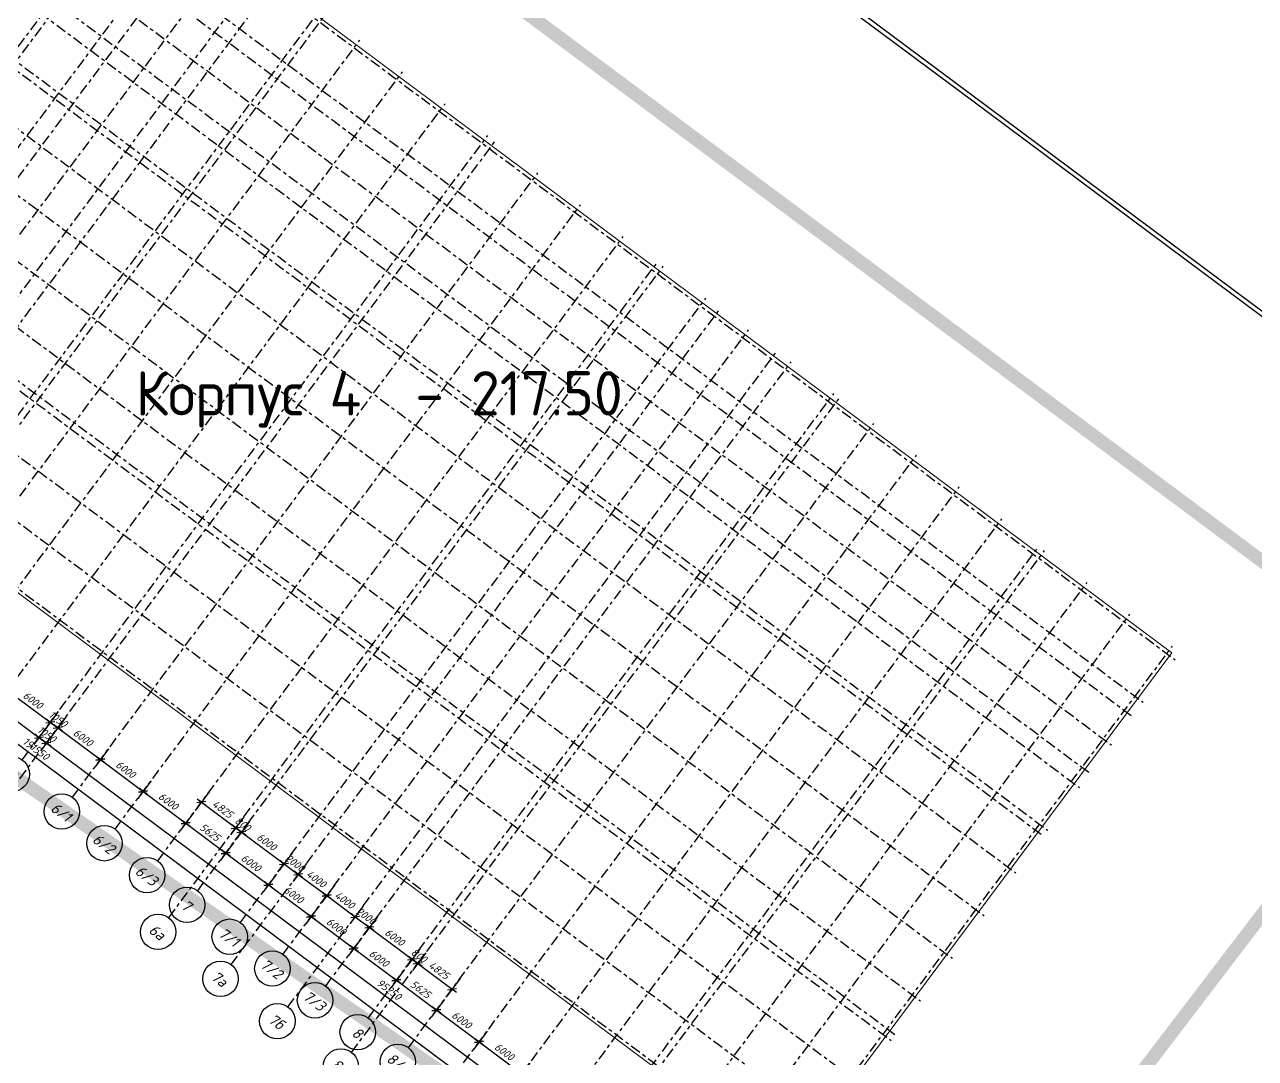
# Model space of a CAD drawing. Header units: metres. Extents: x -21579 to -20728, y 37830 to 38519.
# Drawn here: x -21153.2 to -21014.4, y 37922.3 to 38038.9 of the extents above; entities that cross this region are included whole.
import ezdxf

# ---------------------------------------------------------------- set-up
doc = ezdxf.new("R2010")
doc.units = ezdxf.units.M
doc.linetypes.add('DXK_LINE_DOT3', pattern=[5.9187, 2.979, -0.9799, 0.9799, -0.9799])
doc.linetypes.add('HIDDEN', pattern=[0.375, 0.25, -0.125])
for name, color, linetype in [('19', 7, 'Continuous'), ('2', 7, 'Continuous'), ('_ГП_граница Эт.1', 212, 'Continuous'), ('C-ANNO', 7, 'Continuous'), ('GL_PLAN$0$_ГП_Размеры в осях', 182, 'Continuous'), ('цоколь факт', 100, 'Continuous')]:
    doc.layers.add(name, color=color, linetype=linetype)
doc.layers.add('ка', color=7, linetype='Continuous', lineweight=30)
doc.styles.add('ISOCPEUR Italic', font='isocpeui.ttf', dxfattribs={"height": 0.2})
doc.styles.add('ГОСТ', font='GOST Common.ttf', dxfattribs={"width": 0.9})

# ---------------------------------------------------------------- blocks, each defined once
blk = doc.blocks.new('GridLine-277607308-22180 - 1519')
at = {"layer": '2', "color": 8, "linetype": 'DXK_LINE_DOT3'}
blk.add_line((1143.21, 45), (1656.73, 45), dxfattribs=at)
blk = doc.blocks.new('GridLine-277607308-22190 - 1519')
at = {"layer": '2', "color": 8, "linetype": 'DXK_LINE_DOT3'}
blk.add_line((1143.21, 148.88), (1656.73, 148.88), dxfattribs=at)
blk = doc.blocks.new('GridLine-277607308-22188 - 1519')
at = {"layer": '2', "color": 8, "linetype": 'DXK_LINE_DOT3'}
blk.add_line((1143.21, 133.88), (1656.73, 133.88), dxfattribs=at)
blk = doc.blocks.new('GridLine-277607308-27335 - 1519')
at = {"layer": '2', "color": 8, "linetype": 'DXK_LINE_DOT3'}
blk.add_line((1653.88, -37.99), (1653.88, 181.56), dxfattribs=at)
at = {"layer": '2', "color": 8, "linetype": 'Continuous'}
blk.add_circle((1653.88, -42.99), 5, dxfattribs=at)
at = {"layer": '2', "color": 8, "linetype": 'Continuous', "style": 'ISOCPEUR Italic'}
blk.add_text('10', height=3.008, dxfattribs=at).set_placement((1652.01, -44.74))
blk = doc.blocks.new('GridLine-277607308-27330 - 1519')
at = {"layer": '2', "color": 8, "linetype": 'DXK_LINE_DOT3'}
blk.add_line((1593.88, -37.99), (1593.88, 181.56), dxfattribs=at)
at = {"layer": '2', "color": 8, "linetype": 'Continuous'}
blk.add_circle((1593.88, -42.99), 5, dxfattribs=at)
at = {"layer": '2', "color": 8, "linetype": 'Continuous', "style": 'ISOCPEUR Italic'}
blk.add_text('9', height=3.01, dxfattribs=at).set_placement((1592.78, -44.74))
blk = doc.blocks.new('GridLine-277607308-22192 - 1519')
at = {"layer": '2', "color": 8, "linetype": 'DXK_LINE_DOT3'}
blk.add_line((1143.21, 163.88), (1656.73, 163.88), dxfattribs=at)
blk = doc.blocks.new('GridLine-277607308-22148 - 1519')
at = {"layer": '2', "color": 8, "linetype": 'DXK_LINE_DOT3'}
blk.add_line((1280, -37.99), (1280, 181.56), dxfattribs=at)
at = {"layer": '2', "color": 8, "linetype": 'Continuous'}
blk.add_circle((1280, -42.99), 5, dxfattribs=at)
at = {"layer": '2', "color": 8, "linetype": 'Continuous', "style": 'ISOCPEUR Italic'}
blk.add_text('2/3', height=3.008, dxfattribs=at).set_placement((1276.73, -44.74))
blk = doc.blocks.new('GridLine-277607308-22152 - 1519')
at = {"layer": '2', "color": 8, "linetype": 'DXK_LINE_DOT3'}
blk.add_line((1314.06, -49.23), (1314.06, 181.56), dxfattribs=at)
at = {"layer": '2', "color": 8, "linetype": 'Continuous'}
blk.add_circle((1314.06, -54.23), 5, dxfattribs=at)
at = {"layer": '2', "color": 8, "linetype": 'Continuous', "style": 'ISOCPEUR Italic'}
blk.add_text('3а', height=3.008, dxfattribs=at).set_placement((1311.73, -55.98))
blk = doc.blocks.new('GridLine-277607308-22156 - 1519')
at = {"layer": '2', "color": 8, "linetype": 'DXK_LINE_DOT3'}
blk.add_line((1354.06, -37.99), (1354.06, 181.56), dxfattribs=at)
at = {"layer": '2', "color": 8, "linetype": 'Continuous'}
blk.add_circle((1354.06, -42.99), 5, dxfattribs=at)
at = {"layer": '2', "color": 8, "linetype": 'Continuous', "style": 'ISOCPEUR Italic'}
blk.add_text('4', height=3.01, dxfattribs=at).set_placement((1352.82, -44.74))
blk = doc.blocks.new('GridLine-277607308-22176 - 1519')
at = {"layer": '2', "color": 8, "linetype": 'DXK_LINE_DOT3'}
blk.add_line((1563.88, -37.99), (1563.88, 181.56), dxfattribs=at)
at = {"layer": '2', "color": 8, "linetype": 'Continuous'}
blk.add_circle((1563.88, -42.99), 5, dxfattribs=at)
at = {"layer": '2', "color": 8, "linetype": 'Continuous', "style": 'ISOCPEUR Italic'}
blk.add_text('8/2', height=3.008, dxfattribs=at).set_placement((1560.6, -44.74))
blk = doc.blocks.new('GridLine-277607308-22184 - 1519')
at = {"layer": '2', "color": 8, "linetype": 'DXK_LINE_DOT3'}
blk.add_line((1143.21, 88.88), (1656.73, 88.88), dxfattribs=at)
blk = doc.blocks.new('GridLine-277607308-22160 - 1519')
at = {"layer": '2', "color": 8, "linetype": 'DXK_LINE_DOT3'}
blk.add_line((1398.13, -37.99), (1398.13, 181.56), dxfattribs=at)
at = {"layer": '2', "color": 8, "linetype": 'Continuous'}
blk.add_circle((1398.13, -42.99), 5, dxfattribs=at)
at = {"layer": '2', "color": 8, "linetype": 'Continuous', "style": 'ISOCPEUR Italic'}
blk.add_text('4/3', height=3.008, dxfattribs=at).set_placement((1394.7, -44.74))
blk = doc.blocks.new('GridLine-277607308-22164 - 1519')
at = {"layer": '2', "color": 8, "linetype": 'DXK_LINE_DOT3'}
blk.add_line((1445.75, -37.99), (1445.75, 181.56), dxfattribs=at)
at = {"layer": '2', "color": 8, "linetype": 'Continuous'}
blk.add_circle((1445.75, -42.99), 5, dxfattribs=at)
at = {"layer": '2', "color": 8, "linetype": 'Continuous', "style": 'ISOCPEUR Italic'}
blk.add_text('6/2', height=3.008, dxfattribs=at).set_placement((1442.48, -44.74))
blk = doc.blocks.new('GridLine-277607308-22168 - 1519')
at = {"layer": '2', "color": 8, "linetype": 'DXK_LINE_DOT3'}
blk.add_line((1489.81, -37.99), (1489.81, 181.56), dxfattribs=at)
at = {"layer": '2', "color": 8, "linetype": 'Continuous'}
blk.add_circle((1489.81, -42.99), 5, dxfattribs=at)
at = {"layer": '2', "color": 8, "linetype": 'Continuous', "style": 'ISOCPEUR Italic'}
blk.add_text('7/1', height=3.008, dxfattribs=at).set_placement((1486.85, -44.74))
blk = doc.blocks.new('GridLine-277607308-22172 - 1519')
at = {"layer": '2', "color": 8, "linetype": 'DXK_LINE_DOT3'}
blk.add_line((1519.81, -37.99), (1519.81, 181.56), dxfattribs=at)
at = {"layer": '2', "color": 8, "linetype": 'Continuous'}
blk.add_circle((1519.81, -42.99), 5, dxfattribs=at)
at = {"layer": '2', "color": 8, "linetype": 'Continuous', "style": 'ISOCPEUR Italic'}
blk.add_text('7/3', height=3.008, dxfattribs=at).set_placement((1516.54, -44.74))
blk = doc.blocks.new('GridLine-277607308-22177 - 1519')
at = {"layer": '2', "color": 8, "linetype": 'DXK_LINE_DOT3'}
blk.add_line((1143.21, 0), (1656.73, 0), dxfattribs=at)
blk = doc.blocks.new('GridLine-277607308-22181 - 1519')
at = {"layer": '2', "color": 8, "linetype": 'DXK_LINE_DOT3'}
blk.add_line((1132.78, 47), (1656.73, 47), dxfattribs=at)
blk = doc.blocks.new('GridLine-277607308-22185 - 1519')
at = {"layer": '2', "color": 8, "linetype": 'DXK_LINE_DOT3'}
blk.add_line((1143.21, 103.88), (1656.73, 103.88), dxfattribs=at)
blk = doc.blocks.new('GridLine-277607308-22189 - 1519')
at = {"layer": '2', "color": 8, "linetype": 'DXK_LINE_DOT3'}
blk.add_line((1132.37, 138.88), (1656.73, 138.88), dxfattribs=at)
blk = doc.blocks.new('GridLine-277607308-27331 - 1519')
at = {"layer": '2', "color": 8, "linetype": 'DXK_LINE_DOT3'}
blk.add_line((1606.88, -49.28), (1606.88, 181.56), dxfattribs=at)
at = {"layer": '2', "color": 8, "linetype": 'Continuous'}
blk.add_circle((1606.88, -54.28), 5, dxfattribs=at)
at = {"layer": '2', "color": 8, "linetype": 'Continuous', "style": 'ISOCPEUR Italic'}
blk.add_text('9/а', height=3.008, dxfattribs=at).set_placement((1603.45, -56.03))
blk = doc.blocks.new('GridLine-277607308-22146 - 1519')
at = {"layer": '2', "color": 8, "linetype": 'DXK_LINE_DOT3'}
blk.add_line((1250, -37.99), (1250, 181.56), dxfattribs=at)
at = {"layer": '2', "color": 8, "linetype": 'Continuous'}
blk.add_circle((1250, -42.99), 5, dxfattribs=at)
at = {"layer": '2', "color": 8, "linetype": 'Continuous', "style": 'ISOCPEUR Italic'}
blk.add_text('2/1', height=3.008, dxfattribs=at).set_placement((1247.04, -44.74))
blk = doc.blocks.new('GridLine-277607308-22147 - 1519')
at = {"layer": '2', "color": 8, "linetype": 'DXK_LINE_DOT3'}
blk.add_line((1265, -37.99), (1265, 181.56), dxfattribs=at)
at = {"layer": '2', "color": 8, "linetype": 'Continuous'}
blk.add_circle((1265, -42.99), 5, dxfattribs=at)
at = {"layer": '2', "color": 8, "linetype": 'Continuous', "style": 'ISOCPEUR Italic'}
blk.add_text('2/2', height=3.008, dxfattribs=at).set_placement((1261.73, -44.74))
blk = doc.blocks.new('GridLine-277607308-22149 - 1519')
at = {"layer": '2', "color": 8, "linetype": 'DXK_LINE_DOT3'}
blk.add_line((1292.06, -49.15), (1292.06, 181.56), dxfattribs=at)
at = {"layer": '2', "color": 8, "linetype": 'Continuous'}
blk.add_circle((1292.06, -54.15), 5, dxfattribs=at)
at = {"layer": '2', "color": 8, "linetype": 'Continuous', "style": 'ISOCPEUR Italic'}
blk.add_text('2а', height=3.008, dxfattribs=at).set_placement((1289.73, -55.9))
blk = doc.blocks.new('GridLine-277607308-22150 - 1519')
at = {"layer": '2', "color": 8, "linetype": 'DXK_LINE_DOT3'}
blk.add_line((1294.06, -37.99), (1294.06, 181.56), dxfattribs=at)
at = {"layer": '2', "color": 8, "linetype": 'Continuous'}
blk.add_circle((1294.06, -42.99), 5, dxfattribs=at)
at = {"layer": '2', "color": 8, "linetype": 'Continuous', "style": 'ISOCPEUR Italic'}
blk.add_text('3', height=3.01, dxfattribs=at).set_placement((1292.97, -44.74))
blk = doc.blocks.new('GridLine-277607308-22151 - 1519')
at = {"layer": '2', "color": 8, "linetype": 'DXK_LINE_DOT3'}
blk.add_line((1309.06, -37.99), (1309.06, 181.56), dxfattribs=at)
at = {"layer": '2', "color": 8, "linetype": 'Continuous'}
blk.add_circle((1309.06, -42.99), 5, dxfattribs=at)
at = {"layer": '2', "color": 8, "linetype": 'Continuous', "style": 'ISOCPEUR Italic'}
blk.add_text('3/1', height=3.008, dxfattribs=at).set_placement((1306.1, -44.74))
blk = doc.blocks.new('GridLine-277607308-22153 - 1519')
at = {"layer": '2', "color": 8, "linetype": 'DXK_LINE_DOT3'}
blk.add_line((1324.06, -37.99), (1324.06, 181.56), dxfattribs=at)
at = {"layer": '2', "color": 8, "linetype": 'Continuous'}
blk.add_circle((1324.06, -42.99), 5, dxfattribs=at)
at = {"layer": '2', "color": 8, "linetype": 'Continuous', "style": 'ISOCPEUR Italic'}
blk.add_text('3/2', height=3.008, dxfattribs=at).set_placement((1320.79, -44.74))
blk = doc.blocks.new('GridLine-277607308-22154 - 1519')
at = {"layer": '2', "color": 8, "linetype": 'DXK_LINE_DOT3'}
blk.add_line((1334.06, -49.32), (1334.06, 181.56), dxfattribs=at)
at = {"layer": '2', "color": 8, "linetype": 'Continuous'}
blk.add_circle((1334.06, -54.32), 5, dxfattribs=at)
at = {"layer": '2', "color": 8, "linetype": 'Continuous', "style": 'ISOCPEUR Italic'}
blk.add_text('3б', height=3.008, dxfattribs=at).set_placement((1331.88, -56.07))
blk = doc.blocks.new('GridLine-277607308-22155 - 1519')
at = {"layer": '2', "color": 8, "linetype": 'DXK_LINE_DOT3'}
blk.add_line((1339.06, -37.99), (1339.06, 181.56), dxfattribs=at)
at = {"layer": '2', "color": 8, "linetype": 'Continuous'}
blk.add_circle((1339.06, -42.99), 5, dxfattribs=at)
at = {"layer": '2', "color": 8, "linetype": 'Continuous', "style": 'ISOCPEUR Italic'}
blk.add_text('3/3', height=3.008, dxfattribs=at).set_placement((1335.79, -44.74))
blk = doc.blocks.new('GridLine-277607308-22157 - 1519')
at = {"layer": '2', "color": 8, "linetype": 'DXK_LINE_DOT3'}
blk.add_line((1356.06, -49.45), (1356.06, 181.56), dxfattribs=at)
at = {"layer": '2', "color": 8, "linetype": 'Continuous'}
blk.add_circle((1356.06, -54.45), 5, dxfattribs=at)
at = {"layer": '2', "color": 8, "linetype": 'Continuous', "style": 'ISOCPEUR Italic'}
blk.add_text('4а', height=3.008, dxfattribs=at).set_placement((1353.57, -56.2))
blk = doc.blocks.new('GridLine-277607308-22158 - 1519')
at = {"layer": '2', "color": 8, "linetype": 'DXK_LINE_DOT3'}
blk.add_line((1368.13, -37.99), (1368.13, 181.56), dxfattribs=at)
at = {"layer": '2', "color": 8, "linetype": 'Continuous'}
blk.add_circle((1368.13, -42.99), 5, dxfattribs=at)
at = {"layer": '2', "color": 8, "linetype": 'Continuous', "style": 'ISOCPEUR Italic'}
blk.add_text('4/1', height=3.008, dxfattribs=at).set_placement((1365.01, -44.74))
blk = doc.blocks.new('GridLine-277607308-22159 - 1519')
at = {"layer": '2', "color": 8, "linetype": 'DXK_LINE_DOT3'}
blk.add_line((1383.13, -37.99), (1383.13, 181.56), dxfattribs=at)
at = {"layer": '2', "color": 8, "linetype": 'Continuous'}
blk.add_circle((1383.13, -42.99), 5, dxfattribs=at)
at = {"layer": '2', "color": 8, "linetype": 'Continuous', "style": 'ISOCPEUR Italic'}
blk.add_text('4/2', height=3.008, dxfattribs=at).set_placement((1379.7, -44.74))
blk = doc.blocks.new('GridLine-277607308-22161 - 1519')
at = {"layer": '2', "color": 8, "linetype": 'DXK_LINE_DOT3'}
blk.add_line((1413.13, -37.99), (1413.13, 181.56), dxfattribs=at)
at = {"layer": '2', "color": 8, "linetype": 'Continuous'}
blk.add_circle((1413.13, -42.99), 5, dxfattribs=at)
at = {"layer": '2', "color": 8, "linetype": 'Continuous', "style": 'ISOCPEUR Italic'}
blk.add_text('5', height=3.01, dxfattribs=at).set_placement((1412.03, -44.74))
blk = doc.blocks.new('GridLine-277607308-22162 - 1519')
at = {"layer": '2', "color": 8, "linetype": 'DXK_LINE_DOT3'}
blk.add_line((1415.75, -48.6), (1415.75, 181.56), dxfattribs=at)
at = {"layer": '2', "color": 8, "linetype": 'Continuous'}
blk.add_circle((1415.75, -53.6), 5, dxfattribs=at)
at = {"layer": '2', "color": 8, "linetype": 'Continuous', "style": 'ISOCPEUR Italic'}
blk.add_text('6', height=3.01, dxfattribs=at).set_placement((1414.66, -55.35))
blk = doc.blocks.new('GridLine-277607308-22163 - 1519')
at = {"layer": '2', "color": 8, "linetype": 'DXK_LINE_DOT3'}
blk.add_line((1430.75, -37.99), (1430.75, 181.56), dxfattribs=at)
at = {"layer": '2', "color": 8, "linetype": 'Continuous'}
blk.add_circle((1430.75, -42.99), 5, dxfattribs=at)
at = {"layer": '2', "color": 8, "linetype": 'Continuous', "style": 'ISOCPEUR Italic'}
blk.add_text('6/1', height=3.008, dxfattribs=at).set_placement((1427.79, -44.74))
blk = doc.blocks.new('GridLine-277607308-22165 - 1519')
at = {"layer": '2', "color": 8, "linetype": 'DXK_LINE_DOT3'}
blk.add_line((1460.75, -37.99), (1460.75, 181.56), dxfattribs=at)
at = {"layer": '2', "color": 8, "linetype": 'Continuous'}
blk.add_circle((1460.75, -42.99), 5, dxfattribs=at)
at = {"layer": '2', "color": 8, "linetype": 'Continuous', "style": 'ISOCPEUR Italic'}
blk.add_text('6/3', height=3.008, dxfattribs=at).set_placement((1457.48, -44.74))
blk = doc.blocks.new('GridLine-277607308-22166 - 1519')
at = {"layer": '2', "color": 8, "linetype": 'DXK_LINE_DOT3'}
blk.add_line((1472.81, -48.98), (1472.81, 181.56), dxfattribs=at)
at = {"layer": '2', "color": 8, "linetype": 'Continuous'}
blk.add_circle((1472.81, -53.98), 5, dxfattribs=at)
at = {"layer": '2', "color": 8, "linetype": 'Continuous', "style": 'ISOCPEUR Italic'}
blk.add_text('6а', height=3.008, dxfattribs=at).set_placement((1470.48, -55.73))
blk = doc.blocks.new('GridLine-277607308-22167 - 1519')
at = {"layer": '2', "color": 8, "linetype": 'DXK_LINE_DOT3'}
blk.add_line((1474.81, -37.99), (1474.81, 181.56), dxfattribs=at)
at = {"layer": '2', "color": 8, "linetype": 'Continuous'}
blk.add_circle((1474.81, -42.99), 5, dxfattribs=at)
at = {"layer": '2', "color": 8, "linetype": 'Continuous', "style": 'ISOCPEUR Italic'}
blk.add_text('7', height=3.01, dxfattribs=at).set_placement((1473.72, -44.74))
blk = doc.blocks.new('GridLine-277607308-22169 - 1519')
at = {"layer": '2', "color": 8, "linetype": 'DXK_LINE_DOT3'}
blk.add_line((1494.81, -49.06), (1494.81, 181.56), dxfattribs=at)
at = {"layer": '2', "color": 8, "linetype": 'Continuous'}
blk.add_circle((1494.81, -54.06), 5, dxfattribs=at)
at = {"layer": '2', "color": 8, "linetype": 'Continuous', "style": 'ISOCPEUR Italic'}
blk.add_text('7а', height=3.008, dxfattribs=at).set_placement((1492.48, -55.81))
blk = doc.blocks.new('GridLine-277607308-22170 - 1519')
at = {"layer": '2', "color": 8, "linetype": 'DXK_LINE_DOT3'}
blk.add_line((1504.81, -37.99), (1504.81, 181.56), dxfattribs=at)
at = {"layer": '2', "color": 8, "linetype": 'Continuous'}
blk.add_circle((1504.81, -42.99), 5, dxfattribs=at)
at = {"layer": '2', "color": 8, "linetype": 'Continuous', "style": 'ISOCPEUR Italic'}
blk.add_text('7/2', height=3.008, dxfattribs=at).set_placement((1501.54, -44.74))
blk = doc.blocks.new('GridLine-277607308-22171 - 1519')
at = {"layer": '2', "color": 8, "linetype": 'DXK_LINE_DOT3'}
blk.add_line((1514.81, -49.06), (1514.81, 181.56), dxfattribs=at)
at = {"layer": '2', "color": 8, "linetype": 'Continuous'}
blk.add_circle((1514.81, -54.06), 5, dxfattribs=at)
at = {"layer": '2', "color": 8, "linetype": 'Continuous', "style": 'ISOCPEUR Italic'}
blk.add_text('7б', height=3.008, dxfattribs=at).set_placement((1512.63, -55.81))
blk = doc.blocks.new('GridLine-277607308-22173 - 1519')
at = {"layer": '2', "color": 8, "linetype": 'DXK_LINE_DOT3'}
blk.add_line((1534.81, -37.99), (1534.81, 181.56), dxfattribs=at)
at = {"layer": '2', "color": 8, "linetype": 'Continuous'}
blk.add_circle((1534.81, -42.99), 5, dxfattribs=at)
at = {"layer": '2', "color": 8, "linetype": 'Continuous', "style": 'ISOCPEUR Italic'}
blk.add_text('8', height=3.01, dxfattribs=at).set_placement((1533.72, -44.74))
blk = doc.blocks.new('GridLine-277607308-22174 - 1519')
at = {"layer": '2', "color": 8, "linetype": 'DXK_LINE_DOT3'}
blk.add_line((1536.81, -48.61), (1536.81, 181.56), dxfattribs=at)
at = {"layer": '2', "color": 8, "linetype": 'Continuous'}
blk.add_circle((1536.81, -53.61), 5, dxfattribs=at)
at = {"layer": '2', "color": 8, "linetype": 'Continuous', "style": 'ISOCPEUR Italic'}
blk.add_text('8а', height=3.008, dxfattribs=at).set_placement((1534.48, -55.36))
blk = doc.blocks.new('GridLine-277607308-22175 - 1519')
at = {"layer": '2', "color": 8, "linetype": 'DXK_LINE_DOT3'}
blk.add_line((1548.88, -37.99), (1548.88, 181.56), dxfattribs=at)
at = {"layer": '2', "color": 8, "linetype": 'Continuous'}
blk.add_circle((1548.88, -42.99), 5, dxfattribs=at)
at = {"layer": '2', "color": 8, "linetype": 'Continuous', "style": 'ISOCPEUR Italic'}
blk.add_text('8/1', height=3.008, dxfattribs=at).set_placement((1545.92, -44.74))
blk = doc.blocks.new('GridLine-277607308-22178 - 1519')
at = {"layer": '2', "color": 8, "linetype": 'DXK_LINE_DOT3'}
blk.add_line((1143.21, 15), (1656.73, 15), dxfattribs=at)
blk = doc.blocks.new('GridLine-277607308-22179 - 1519')
at = {"layer": '2', "color": 8, "linetype": 'DXK_LINE_DOT3'}
blk.add_line((1143.21, 30), (1656.73, 30), dxfattribs=at)
blk = doc.blocks.new('GridLine-277607308-22182 - 1519')
at = {"layer": '2', "color": 8, "linetype": 'DXK_LINE_DOT3'}
blk.add_line((1143.21, 58.88), (1656.73, 58.88), dxfattribs=at)
blk = doc.blocks.new('GridLine-277607308-22183 - 1519')
at = {"layer": '2', "color": 8, "linetype": 'DXK_LINE_DOT3'}
blk.add_line((1143.21, 73.88), (1656.73, 73.88), dxfattribs=at)
blk = doc.blocks.new('GridLine-277607308-22186 - 1519')
at = {"layer": '2', "color": 8, "linetype": 'DXK_LINE_DOT3'}
blk.add_line((1132.04, 116.88), (1656.73, 116.88), dxfattribs=at)
blk = doc.blocks.new('GridLine-277607308-22187 - 1519')
at = {"layer": '2', "color": 8, "linetype": 'DXK_LINE_DOT3'}
blk.add_line((1143.21, 118.88), (1656.73, 118.88), dxfattribs=at)
blk = doc.blocks.new('GridLine-277607308-22191 - 1519')
at = {"layer": '2', "color": 8, "linetype": 'DXK_LINE_DOT3'}
blk.add_line((1132.37, 158.88), (1656.73, 158.88), dxfattribs=at)
blk = doc.blocks.new('GridLine-277607308-22193 - 1519')
at = {"layer": '2', "color": 8, "linetype": 'DXK_LINE_DOT3'}
blk.add_line((1143.21, 178.88), (1656.73, 178.88), dxfattribs=at)
blk = doc.blocks.new('GridLine-277607308-27329 - 1519')
at = {"layer": '2', "color": 8, "linetype": 'DXK_LINE_DOT3'}
blk.add_line((1578.88, -37.99), (1578.88, 181.56), dxfattribs=at)
at = {"layer": '2', "color": 8, "linetype": 'Continuous'}
blk.add_circle((1578.88, -42.99), 5, dxfattribs=at)
at = {"layer": '2', "color": 8, "linetype": 'Continuous', "style": 'ISOCPEUR Italic'}
blk.add_text('8/3', height=3.008, dxfattribs=at).set_placement((1575.6, -44.74))
blk = doc.blocks.new('GridLine-277607308-27332 - 1519')
at = {"layer": '2', "color": 8, "linetype": 'DXK_LINE_DOT3'}
blk.add_line((1608.88, -37.99), (1608.88, 181.56), dxfattribs=at)
at = {"layer": '2', "color": 8, "linetype": 'Continuous'}
blk.add_circle((1608.88, -42.99), 5, dxfattribs=at)
at = {"layer": '2', "color": 8, "linetype": 'Continuous', "style": 'ISOCPEUR Italic'}
blk.add_text('9/1', height=3.008, dxfattribs=at).set_placement((1605.92, -44.74))
blk = doc.blocks.new('GridLine-277607308-27333 - 1519')
at = {"layer": '2', "color": 8, "linetype": 'DXK_LINE_DOT3'}
blk.add_line((1623.88, -37.99), (1623.88, 181.56), dxfattribs=at)
at = {"layer": '2', "color": 8, "linetype": 'Continuous'}
blk.add_circle((1623.88, -42.99), 5, dxfattribs=at)
at = {"layer": '2', "color": 8, "linetype": 'Continuous', "style": 'ISOCPEUR Italic'}
blk.add_text('9/2', height=3.008, dxfattribs=at).set_placement((1620.6, -44.74))
blk = doc.blocks.new('GridLine-277607308-27334 - 1519')
at = {"layer": '2', "color": 8, "linetype": 'DXK_LINE_DOT3'}
blk.add_line((1638.88, -37.99), (1638.88, 181.56), dxfattribs=at)
at = {"layer": '2', "color": 8, "linetype": 'Continuous'}
blk.add_circle((1638.88, -42.99), 5, dxfattribs=at)
at = {"layer": '2', "color": 8, "linetype": 'Continuous', "style": 'ISOCPEUR Italic'}
blk.add_text('9/3', height=3.008, dxfattribs=at).set_placement((1635.6, -44.74))
blk = doc.blocks.new('StraightDimension-277607308-29441 - 1519')
at = {"layer": '19', "color": 246, "linetype": 'Continuous'}
for p, q in [((1446.65, -23.85), (1444.85, -25.65)), ((1445.75, -21), (1445.75, -27.25)), ((1459.85, -25.65), (1461.65, -23.85)), ((1460.75, -21), (1460.75, -27.25)), ((1447.25, -24.75), (1444.25, -24.75)), ((1445.75, -24.75), (1444.25, -24.75)), ((1445.75, -24.75), (1460.75, -24.75)), ((1459.25, -24.75), (1462.25, -24.75)), ((1460.75, -24.75), (1462.25, -24.75))]:
    blk.add_line(p, q, dxfattribs=at)
at = {"layer": '19', "color": 246, "style": 'ISOCPEUR Italic'}
blk.add_text('6000', height=2.148, dxfattribs=at).set_placement((1450.13, -23.8))
blk = doc.blocks.new('StraightDimension-277607308-31101 - 1519')
at = {"layer": '19', "color": 246, "linetype": 'Continuous'}
for p, q in [((1413.13, -26.35), (1413.13, -32.6)), ((1415.75, -26.35), (1415.75, -32.6)), ((1411.63, -30.1), (1414.63, -30.1)), ((1413.13, -30.1), (1411.63, -30.1)), ((1412.23, -31), (1414.03, -29.2)), ((1413.13, -30.1), (1415.75, -30.1)), ((1417.25, -30.1), (1414.25, -30.1)), ((1416.65, -29.2), (1414.85, -31)), ((1415.75, -30.1), (1417.25, -30.1))]:
    blk.add_line(p, q, dxfattribs=at)
at = {"layer": '19', "color": 246, "style": 'ISOCPEUR Italic'}
blk.add_text('1050', height=2.148, dxfattribs=at).set_placement((1411.55, -29.15))
blk = doc.blocks.new('StraightDimension-277607308-31123 - 1519')
at = {"layer": '19', "color": 246, "linetype": 'Continuous'}
for p, q in [((1504.81, -13.61), (1504.81, -19.86)), ((1514.81, -13.61), (1514.81, -19.86)), ((1505.71, -16.46), (1503.91, -18.26)), ((1513.91, -18.26), (1515.71, -16.46)), ((1506.31, -17.36), (1503.31, -17.36)), ((1504.81, -17.36), (1503.31, -17.36)), ((1504.81, -17.36), (1514.81, -17.36)), ((1513.31, -17.36), (1516.31, -17.36)), ((1514.81, -17.36), (1516.31, -17.36))]:
    blk.add_line(p, q, dxfattribs=at)
at = {"layer": '19', "color": 246, "style": 'ISOCPEUR Italic'}
blk.add_text('4000', height=2.148, dxfattribs=at).set_placement((1506.59, -16.41))
blk = doc.blocks.new('StraightDimension-277607308-29445 - 1519')
at = {"layer": '19', "color": 246, "linetype": 'Continuous'}
for p, q in [((1399.03, -23.85), (1397.23, -25.65)), ((1398.13, -21), (1398.13, -27.25)), ((1412.23, -25.65), (1414.03, -23.85)), ((1413.13, -21), (1413.13, -27.25)), ((1399.63, -24.75), (1396.63, -24.75)), ((1398.13, -24.75), (1396.63, -24.75)), ((1398.13, -24.75), (1413.13, -24.75)), ((1411.63, -24.75), (1414.63, -24.75)), ((1413.13, -24.75), (1414.63, -24.75))]:
    blk.add_line(p, q, dxfattribs=at)
at = {"layer": '19', "color": 246, "style": 'ISOCPEUR Italic'}
blk.add_text('6000', height=2.148, dxfattribs=at).set_placement((1402.51, -23.8))
blk = doc.blocks.new('StraightDimension-277607308-29439 - 1519')
at = {"layer": '19', "color": 246, "linetype": 'Continuous'}
for p, q in [((1475.71, -23.85), (1473.91, -25.65)), ((1474.81, -21), (1474.81, -27.25)), ((1488.91, -25.65), (1490.71, -23.85)), ((1489.81, -21), (1489.81, -27.25)), ((1476.31, -24.75), (1473.31, -24.75)), ((1474.81, -24.75), (1473.31, -24.75)), ((1474.81, -24.75), (1489.81, -24.75)), ((1488.31, -24.75), (1491.31, -24.75)), ((1489.81, -24.75), (1491.31, -24.75))]:
    blk.add_line(p, q, dxfattribs=at)
at = {"layer": '19', "color": 246, "style": 'ISOCPEUR Italic'}
blk.add_text('6000', height=2.148, dxfattribs=at).set_placement((1479.2, -23.8))
blk = doc.blocks.new('StraightDimension-277607308-31117 - 1519')
at = {"layer": '19', "color": 246, "linetype": 'Continuous'}
for p, q in [((1460.75, -13.61), (1460.75, -19.86)), ((1472.81, -13.61), (1472.81, -19.86)), ((1461.65, -16.46), (1459.85, -18.26)), ((1471.91, -18.26), (1473.71, -16.46)), ((1462.25, -17.36), (1459.25, -17.36)), ((1460.75, -17.36), (1459.25, -17.36)), ((1460.75, -17.36), (1472.81, -17.36)), ((1471.31, -17.36), (1474.31, -17.36)), ((1472.81, -17.36), (1474.31, -17.36))]:
    blk.add_line(p, q, dxfattribs=at)
at = {"layer": '19', "color": 246, "style": 'ISOCPEUR Italic'}
blk.add_text('4825', height=2.148, dxfattribs=at).set_placement((1463.56, -16.41))
blk = doc.blocks.new('StraightDimension-277607308-31120 - 1519')
at = {"layer": '19', "color": 246, "linetype": 'Continuous'}
for p, q in [((1474.81, -13.61), (1474.81, -19.86)), ((1489.81, -13.61), (1489.81, -19.86)), ((1475.71, -16.46), (1473.91, -18.26)), ((1488.91, -18.26), (1490.71, -16.46)), ((1476.31, -17.36), (1473.31, -17.36)), ((1474.81, -17.36), (1473.31, -17.36)), ((1474.81, -17.36), (1489.81, -17.36)), ((1488.31, -17.36), (1491.31, -17.36)), ((1489.81, -17.36), (1491.31, -17.36))]:
    blk.add_line(p, q, dxfattribs=at)
at = {"layer": '19', "color": 246, "style": 'ISOCPEUR Italic'}
blk.add_text('6000', height=2.148, dxfattribs=at).set_placement((1479.2, -16.41))
blk = doc.blocks.new('StraightDimension-277607308-31102 - 1519')
at = {"layer": '19', "color": 246, "linetype": 'Continuous'}
for p, q in [((1175, -26.35), (1175, -32.6)), ((1413.13, -26.35), (1413.13, -32.6)), ((1176.5, -30.1), (1173.5, -30.1)), ((1175, -30.1), (1173.5, -30.1)), ((1175.9, -29.2), (1174.1, -31)), ((1175, -30.1), (1413.13, -30.1)), ((1411.63, -30.1), (1414.63, -30.1)), ((1412.23, -31), (1414.03, -29.2)), ((1413.13, -30.1), (1414.63, -30.1))]:
    blk.add_line(p, q, dxfattribs=at)
at = {"layer": '19', "color": 246, "style": 'ISOCPEUR Italic'}
blk.add_text('95250', height=2.148, dxfattribs=at).set_placement((1290.17, -29.15))
blk = doc.blocks.new('StraightDimension-277607308-29443 - 1519')
at = {"layer": '19', "color": 246, "linetype": 'Continuous'}
for p, q in [((1416.65, -23.85), (1414.85, -25.65)), ((1415.75, -21), (1415.75, -27.25)), ((1429.85, -25.65), (1431.65, -23.85)), ((1430.75, -21), (1430.75, -27.25)), ((1417.25, -24.75), (1414.25, -24.75)), ((1415.75, -24.75), (1414.25, -24.75)), ((1415.75, -24.75), (1430.75, -24.75)), ((1429.25, -24.75), (1432.25, -24.75)), ((1430.75, -24.75), (1432.25, -24.75))]:
    blk.add_line(p, q, dxfattribs=at)
at = {"layer": '19', "color": 246, "style": 'ISOCPEUR Italic'}
blk.add_text('6000', height=2.148, dxfattribs=at).set_placement((1420.13, -23.8))
blk = doc.blocks.new('StraightDimension-277607308-29437 - 1519')
at = {"layer": '19', "color": 246, "linetype": 'Continuous'}
for p, q in [((1505.71, -23.85), (1503.91, -25.65)), ((1504.81, -21), (1504.81, -27.25)), ((1518.91, -25.65), (1520.71, -23.85)), ((1519.81, -21), (1519.81, -27.25)), ((1506.31, -24.75), (1503.31, -24.75)), ((1504.81, -24.75), (1503.31, -24.75)), ((1504.81, -24.75), (1519.81, -24.75)), ((1518.31, -24.75), (1521.31, -24.75)), ((1519.81, -24.75), (1521.31, -24.75))]:
    blk.add_line(p, q, dxfattribs=at)
at = {"layer": '19', "color": 246, "style": 'ISOCPEUR Italic'}
blk.add_text('6000', height=2.148, dxfattribs=at).set_placement((1509.2, -23.8))
blk = doc.blocks.new('StraightDimension-277607308-29444 - 1519')
at = {"layer": '19', "color": 246, "linetype": 'Continuous'}
for p, q in [((1412.23, -25.65), (1414.03, -23.85)), ((1413.13, -21), (1413.13, -27.25)), ((1416.65, -23.85), (1414.85, -25.65)), ((1415.75, -21), (1415.75, -27.25)), ((1411.63, -24.75), (1414.63, -24.75)), ((1413.13, -24.75), (1411.63, -24.75)), ((1413.13, -24.75), (1415.75, -24.75)), ((1417.25, -24.75), (1414.25, -24.75)), ((1415.75, -24.75), (1417.25, -24.75))]:
    blk.add_line(p, q, dxfattribs=at)
at = {"layer": '19', "color": 246, "style": 'ISOCPEUR Italic'}
blk.add_text('1050', height=2.148, dxfattribs=at).set_placement((1411.55, -23.8))
blk = doc.blocks.new('StraightDimension-277607308-29433 - 1519')
at = {"layer": '19', "color": 246, "linetype": 'Continuous'}
for p, q in [((1564.78, -23.85), (1562.98, -25.65)), ((1563.88, -21), (1563.88, -27.25)), ((1577.98, -25.65), (1579.78, -23.85)), ((1578.88, -21), (1578.88, -27.25)), ((1565.38, -24.75), (1562.38, -24.75)), ((1563.88, -24.75), (1562.38, -24.75)), ((1563.88, -24.75), (1578.88, -24.75)), ((1577.38, -24.75), (1580.38, -24.75)), ((1578.88, -24.75), (1580.38, -24.75))]:
    blk.add_line(p, q, dxfattribs=at)
at = {"layer": '19', "color": 246, "style": 'ISOCPEUR Italic'}
blk.add_text('6000', height=2.148, dxfattribs=at).set_placement((1568.26, -23.8))
blk = doc.blocks.new('StraightDimension-277607308-29434 - 1519')
at = {"layer": '19', "color": 246, "linetype": 'Continuous'}
for p, q in [((1549.78, -23.85), (1547.98, -25.65)), ((1548.88, -21), (1548.88, -27.25)), ((1562.98, -25.65), (1564.78, -23.85)), ((1563.88, -21), (1563.88, -27.25)), ((1550.38, -24.75), (1547.38, -24.75)), ((1548.88, -24.75), (1547.38, -24.75)), ((1548.88, -24.75), (1563.88, -24.75)), ((1562.38, -24.75), (1565.38, -24.75)), ((1563.88, -24.75), (1565.38, -24.75))]:
    blk.add_line(p, q, dxfattribs=at)
at = {"layer": '19', "color": 246, "style": 'ISOCPEUR Italic'}
blk.add_text('6000', height=2.148, dxfattribs=at).set_placement((1553.26, -23.8))
blk = doc.blocks.new('StraightDimension-277607308-29435 - 1519')
at = {"layer": '19', "color": 246, "linetype": 'Continuous'}
for p, q in [((1535.71, -23.85), (1533.91, -25.65)), ((1534.81, -21), (1534.81, -27.25)), ((1547.98, -25.65), (1549.78, -23.85)), ((1548.88, -21), (1548.88, -27.25)), ((1536.31, -24.75), (1533.31, -24.75)), ((1534.81, -24.75), (1533.31, -24.75)), ((1534.81, -24.75), (1548.88, -24.75)), ((1547.38, -24.75), (1550.38, -24.75)), ((1548.88, -24.75), (1550.38, -24.75))]:
    blk.add_line(p, q, dxfattribs=at)
at = {"layer": '19', "color": 246, "style": 'ISOCPEUR Italic'}
blk.add_text('5625', height=2.148, dxfattribs=at).set_placement((1538.73, -23.8))
blk = doc.blocks.new('StraightDimension-277607308-29436 - 1519')
at = {"layer": '19', "color": 246, "linetype": 'Continuous'}
for p, q in [((1520.71, -23.85), (1518.91, -25.65)), ((1519.81, -21), (1519.81, -27.25)), ((1533.91, -25.65), (1535.71, -23.85)), ((1534.81, -21), (1534.81, -27.25)), ((1521.31, -24.75), (1518.31, -24.75)), ((1519.81, -24.75), (1518.31, -24.75)), ((1519.81, -24.75), (1534.81, -24.75)), ((1533.31, -24.75), (1536.31, -24.75)), ((1534.81, -24.75), (1536.31, -24.75))]:
    blk.add_line(p, q, dxfattribs=at)
at = {"layer": '19', "color": 246, "style": 'ISOCPEUR Italic'}
blk.add_text('6000', height=2.148, dxfattribs=at).set_placement((1524.2, -23.8))
blk = doc.blocks.new('StraightDimension-277607308-29438 - 1519')
at = {"layer": '19', "color": 246, "linetype": 'Continuous'}
for p, q in [((1490.71, -23.85), (1488.91, -25.65)), ((1489.81, -21), (1489.81, -27.25)), ((1503.91, -25.65), (1505.71, -23.85)), ((1504.81, -21), (1504.81, -27.25)), ((1491.31, -24.75), (1488.31, -24.75)), ((1489.81, -24.75), (1488.31, -24.75)), ((1489.81, -24.75), (1504.81, -24.75)), ((1503.31, -24.75), (1506.31, -24.75)), ((1504.81, -24.75), (1506.31, -24.75))]:
    blk.add_line(p, q, dxfattribs=at)
at = {"layer": '19', "color": 246, "style": 'ISOCPEUR Italic'}
blk.add_text('6000', height=2.148, dxfattribs=at).set_placement((1494.2, -23.8))
blk = doc.blocks.new('StraightDimension-277607308-29440 - 1519')
at = {"layer": '19', "color": 246, "linetype": 'Continuous'}
for p, q in [((1461.65, -23.85), (1459.85, -25.65)), ((1460.75, -21), (1460.75, -27.25)), ((1473.91, -25.65), (1475.71, -23.85)), ((1474.81, -21), (1474.81, -27.25)), ((1462.25, -24.75), (1459.25, -24.75)), ((1460.75, -24.75), (1459.25, -24.75)), ((1460.75, -24.75), (1474.81, -24.75)), ((1473.31, -24.75), (1476.31, -24.75)), ((1474.81, -24.75), (1476.31, -24.75))]:
    blk.add_line(p, q, dxfattribs=at)
at = {"layer": '19', "color": 246, "style": 'ISOCPEUR Italic'}
blk.add_text('5625', height=2.148, dxfattribs=at).set_placement((1464.67, -23.8))
blk = doc.blocks.new('StraightDimension-277607308-29442 - 1519')
at = {"layer": '19', "color": 246, "linetype": 'Continuous'}
for p, q in [((1431.65, -23.85), (1429.85, -25.65)), ((1430.75, -21), (1430.75, -27.25)), ((1444.85, -25.65), (1446.65, -23.85)), ((1445.75, -21), (1445.75, -27.25)), ((1432.25, -24.75), (1429.25, -24.75)), ((1430.75, -24.75), (1429.25, -24.75)), ((1430.75, -24.75), (1445.75, -24.75)), ((1444.25, -24.75), (1447.25, -24.75)), ((1445.75, -24.75), (1447.25, -24.75))]:
    blk.add_line(p, q, dxfattribs=at)
at = {"layer": '19', "color": 246, "style": 'ISOCPEUR Italic'}
blk.add_text('6000', height=2.148, dxfattribs=at).set_placement((1435.13, -23.8))
blk = doc.blocks.new('StraightDimension-277607308-31100 - 1519')
at = {"layer": '19', "color": 246, "linetype": 'Continuous'}
for p, q in [((1415.75, -26.35), (1415.75, -32.6)), ((1653.88, -26.35), (1653.88, -32.6)), ((1417.25, -30.1), (1414.25, -30.1)), ((1415.75, -30.1), (1414.25, -30.1)), ((1416.65, -29.2), (1414.85, -31)), ((1415.75, -30.1), (1653.88, -30.1)), ((1652.38, -30.1), (1655.38, -30.1)), ((1652.98, -31), (1654.78, -29.2)), ((1653.88, -30.1), (1655.38, -30.1))]:
    blk.add_line(p, q, dxfattribs=at)
at = {"layer": '19', "color": 246, "style": 'ISOCPEUR Italic'}
blk.add_text('95250', height=2.148, dxfattribs=at).set_placement((1530.92, -29.15))
blk = doc.blocks.new('StraightDimension-277607308-31113 - 1519')
at = {"layer": '19', "color": 246, "linetype": 'Continuous'}
blk.add_line((1175, -35.2), (1653.88, -35.2), dxfattribs=at)
at = {"layer": '19', "color": 246, "style": 'ISOCPEUR Italic'}
blk.add_text('191550', height=2.148, dxfattribs=at).set_placement((1410.21, -34.25))
blk = doc.blocks.new('StraightDimension-277607308-31119 - 1519')
at = {"layer": '19', "color": 246, "linetype": 'Continuous'}
for p, q in [((1472.81, -13.61), (1472.81, -19.86)), ((1474.81, -13.61), (1474.81, -19.86)), ((1471.91, -18.26), (1473.71, -16.46)), ((1475.71, -16.46), (1473.91, -18.26)), ((1471.31, -17.36), (1474.31, -17.36)), ((1472.81, -17.36), (1471.31, -17.36)), ((1472.81, -17.36), (1474.81, -17.36)), ((1476.31, -17.36), (1473.31, -17.36)), ((1474.81, -17.36), (1476.31, -17.36))]:
    blk.add_line(p, q, dxfattribs=at)
at = {"layer": '19', "color": 246, "style": 'ISOCPEUR Italic'}
blk.add_text('800', height=2.148, dxfattribs=at).set_placement((1471.48, -16.41))
blk = doc.blocks.new('StraightDimension-277607308-31121 - 1519')
at = {"layer": '19', "color": 246, "linetype": 'Continuous'}
for p, q in [((1489.81, -13.61), (1489.81, -19.86)), ((1494.81, -13.61), (1494.81, -19.86)), ((1488.91, -18.26), (1490.71, -16.46)), ((1495.71, -16.46), (1493.91, -18.26)), ((1488.31, -17.36), (1491.31, -17.36)), ((1489.81, -17.36), (1488.31, -17.36)), ((1489.81, -17.36), (1494.81, -17.36)), ((1496.31, -17.36), (1493.31, -17.36)), ((1494.81, -17.36), (1496.31, -17.36))]:
    blk.add_line(p, q, dxfattribs=at)
at = {"layer": '19', "color": 246, "style": 'ISOCPEUR Italic'}
blk.add_text('2000', height=2.148, dxfattribs=at).set_placement((1489.2, -16.41))
blk = doc.blocks.new('StraightDimension-277607308-31122 - 1519')
at = {"layer": '19', "color": 246, "linetype": 'Continuous'}
for p, q in [((1494.81, -13.61), (1494.81, -19.86)), ((1504.81, -13.61), (1504.81, -19.86)), ((1495.71, -16.46), (1493.91, -18.26)), ((1503.91, -18.26), (1505.71, -16.46)), ((1496.31, -17.36), (1493.31, -17.36)), ((1494.81, -17.36), (1493.31, -17.36)), ((1494.81, -17.36), (1504.81, -17.36)), ((1503.31, -17.36), (1506.31, -17.36)), ((1504.81, -17.36), (1506.31, -17.36))]:
    blk.add_line(p, q, dxfattribs=at)
at = {"layer": '19', "color": 246, "style": 'ISOCPEUR Italic'}
blk.add_text('4000', height=2.148, dxfattribs=at).set_placement((1496.59, -16.41))
blk = doc.blocks.new('StraightDimension-277607308-31124 - 1519')
at = {"layer": '19', "color": 246, "linetype": 'Continuous'}
for p, q in [((1514.81, -13.61), (1514.81, -19.86)), ((1519.81, -13.61), (1519.81, -19.86)), ((1513.91, -18.26), (1515.71, -16.46)), ((1520.71, -16.46), (1518.91, -18.26)), ((1513.31, -17.36), (1516.31, -17.36)), ((1514.81, -17.36), (1513.31, -17.36)), ((1514.81, -17.36), (1519.81, -17.36)), ((1521.31, -17.36), (1518.31, -17.36)), ((1519.81, -17.36), (1521.31, -17.36))]:
    blk.add_line(p, q, dxfattribs=at)
at = {"layer": '19', "color": 246, "style": 'ISOCPEUR Italic'}
blk.add_text('2000', height=2.148, dxfattribs=at).set_placement((1514.2, -16.41))
blk = doc.blocks.new('StraightDimension-277607308-31125 - 1519')
at = {"layer": '19', "color": 246, "linetype": 'Continuous'}
for p, q in [((1519.81, -13.61), (1519.81, -19.86)), ((1534.81, -13.61), (1534.81, -19.86)), ((1520.71, -16.46), (1518.91, -18.26)), ((1533.91, -18.26), (1535.71, -16.46)), ((1521.31, -17.36), (1518.31, -17.36)), ((1519.81, -17.36), (1518.31, -17.36)), ((1519.81, -17.36), (1534.81, -17.36)), ((1533.31, -17.36), (1536.31, -17.36)), ((1534.81, -17.36), (1536.31, -17.36))]:
    blk.add_line(p, q, dxfattribs=at)
at = {"layer": '19', "color": 246, "style": 'ISOCPEUR Italic'}
blk.add_text('6000', height=2.148, dxfattribs=at).set_placement((1524.2, -16.41))
blk = doc.blocks.new('StraightDimension-277607308-31126 - 1519')
at = {"layer": '19', "color": 246, "linetype": 'Continuous'}
for p, q in [((1534.81, -13.61), (1534.81, -19.86)), ((1536.81, -13.61), (1536.81, -19.86)), ((1533.91, -18.26), (1535.71, -16.46)), ((1537.71, -16.46), (1535.91, -18.26)), ((1533.31, -17.36), (1536.31, -17.36)), ((1534.81, -17.36), (1533.31, -17.36)), ((1534.81, -17.36), (1536.81, -17.36)), ((1538.31, -17.36), (1535.31, -17.36)), ((1536.81, -17.36), (1538.31, -17.36))]:
    blk.add_line(p, q, dxfattribs=at)
at = {"layer": '19', "color": 246, "style": 'ISOCPEUR Italic'}
blk.add_text('800', height=2.148, dxfattribs=at).set_placement((1533.48, -16.41))
blk = doc.blocks.new('StraightDimension-277607308-31127 - 1519')
at = {"layer": '19', "color": 246, "linetype": 'Continuous'}
for p, q in [((1536.81, -13.61), (1536.81, -19.86)), ((1548.88, -13.61), (1548.88, -19.86)), ((1537.71, -16.46), (1535.91, -18.26)), ((1547.98, -18.26), (1549.78, -16.46)), ((1538.31, -17.36), (1535.31, -17.36)), ((1536.81, -17.36), (1535.31, -17.36)), ((1536.81, -17.36), (1548.88, -17.36)), ((1547.38, -17.36), (1550.38, -17.36)), ((1548.88, -17.36), (1550.38, -17.36))]:
    blk.add_line(p, q, dxfattribs=at)
at = {"layer": '19', "color": 246, "style": 'ISOCPEUR Italic'}
blk.add_text('4825', height=2.148, dxfattribs=at).set_placement((1539.62, -16.41))
blk = doc.blocks.new('34руеп')
for name in ['GridLine-277607308-22193 - 1519', 'GridLine-277607308-22146 - 1519', 'GridLine-277607308-22147 - 1519', 'GridLine-277607308-22148 - 1519', 'GridLine-277607308-22149 - 1519', 'GridLine-277607308-22150 - 1519', 'GridLine-277607308-22151 - 1519', 'GridLine-277607308-22152 - 1519', 'GridLine-277607308-22153 - 1519', 'GridLine-277607308-22154 - 1519', 'GridLine-277607308-22155 - 1519', 'GridLine-277607308-22156 - 1519', 'GridLine-277607308-22157 - 1519', 'GridLine-277607308-22158 - 1519', 'GridLine-277607308-22159 - 1519', 'GridLine-277607308-22160 - 1519', 'GridLine-277607308-22161 - 1519', 'GridLine-277607308-22162 - 1519', 'GridLine-277607308-22163 - 1519', 'GridLine-277607308-22164 - 1519', 'GridLine-277607308-22165 - 1519', 'GridLine-277607308-22166 - 1519', 'GridLine-277607308-22167 - 1519', 'GridLine-277607308-22168 - 1519', 'GridLine-277607308-22169 - 1519', 'GridLine-277607308-22170 - 1519', 'GridLine-277607308-22171 - 1519', 'GridLine-277607308-22172 - 1519', 'GridLine-277607308-22173 - 1519', 'GridLine-277607308-22174 - 1519', 'GridLine-277607308-22175 - 1519', 'GridLine-277607308-22176 - 1519', 'GridLine-277607308-27329 - 1519', 'GridLine-277607308-27330 - 1519', 'GridLine-277607308-27331 - 1519', 'GridLine-277607308-27332 - 1519', 'GridLine-277607308-27333 - 1519', 'GridLine-277607308-27334 - 1519', 'GridLine-277607308-27335 - 1519', 'GridLine-277607308-22192 - 1519', 'GridLine-277607308-22191 - 1519', 'GridLine-277607308-22190 - 1519', 'GridLine-277607308-22189 - 1519', 'GridLine-277607308-22188 - 1519', 'GridLine-277607308-22186 - 1519', 'GridLine-277607308-22187 - 1519', 'GridLine-277607308-22185 - 1519', 'GridLine-277607308-22184 - 1519', 'GridLine-277607308-22183 - 1519', 'GridLine-277607308-22182 - 1519', 'GridLine-277607308-22181 - 1519', 'GridLine-277607308-22180 - 1519', 'GridLine-277607308-22179 - 1519', 'GridLine-277607308-22178 - 1519', 'GridLine-277607308-22177 - 1519', 'StraightDimension-277607308-31117 - 1519', 'StraightDimension-277607308-31119 - 1519', 'StraightDimension-277607308-31120 - 1519', 'StraightDimension-277607308-31121 - 1519', 'StraightDimension-277607308-31122 - 1519', 'StraightDimension-277607308-31123 - 1519', 'StraightDimension-277607308-31124 - 1519', 'StraightDimension-277607308-31125 - 1519', 'StraightDimension-277607308-31126 - 1519', 'StraightDimension-277607308-31127 - 1519', 'StraightDimension-277607308-29445 - 1519', 'StraightDimension-277607308-29444 - 1519', 'StraightDimension-277607308-29443 - 1519', 'StraightDimension-277607308-29442 - 1519', 'StraightDimension-277607308-29441 - 1519', 'StraightDimension-277607308-29440 - 1519', 'StraightDimension-277607308-29439 - 1519', 'StraightDimension-277607308-29438 - 1519', 'StraightDimension-277607308-29437 - 1519', 'StraightDimension-277607308-29436 - 1519', 'StraightDimension-277607308-29435 - 1519', 'StraightDimension-277607308-29434 - 1519', 'StraightDimension-277607308-29433 - 1519', 'StraightDimension-277607308-31102 - 1519', 'StraightDimension-277607308-31101 - 1519', 'StraightDimension-277607308-31100 - 1519', 'StraightDimension-277607308-31113 - 1519']:
    blk.add_blockref(name, (0, 0))

msp = doc.modelspace()

# ---------------------------------------------------------------- linework, layer by layer
at = {"layer": '_ГП_граница Эт.1', "color": 5, "linetype": 'HIDDEN', "ltscale": 20, "const_width": 1.5, "flags": 128}
msp.add_lwpolyline([(-21228.62, 38311.35), (-21301.4, 38287.19), (-21301.4, 38287.19), (-21321.97, 38281.03), (-21332.51, 38077.33), (-21191.76, 37980.1), (-21129.93, 37937.21), (-21054.56, 37885), (-20994.29, 37963.94), (-21148.02, 38078.54), (-21139.93, 38089.41), (-21142.26, 38090.1), (-21192.12, 38140.42), (-21194.49, 38183.83), (-21195.01, 38221.56), (-21196.86, 38221.56), (-21197.41, 38221.56), (-21198.47, 38242.25), (-21199.06, 38255.9), (-21197.38, 38256.31), (-21198.63, 38269.96), (-21199.82, 38297.63), (-21200.85, 38297.58), (-21201.42, 38309.94), (-21200.08, 38309.98), (-21200.41, 38321.53), (-21223.33, 38313.26)], dxfattribs=at)
at = {"layer": '_ГП_граница Эт.1', "linetype": 'HIDDEN', "ltscale": 20, "const_width": 1.5, "flags": 128}
msp.add_lwpolyline([(-20994.29, 37963.94), (-21054.56, 37885), (-20981.08, 37834.11), (-20977, 37840), (-20877.22, 37838.08), (-20877.59, 37868.69), (-20868.71, 37880.61), (-20866.04, 37880.63), (-20853.82, 37880.56), (-20852.36, 37880.72), (-20842.26, 37880.26), (-20840.02, 37879.14), (-20812.72, 37919.45), (-20772.36, 37979.75), (-20762.64, 37993.68), (-20745.63, 38020.02), (-20729.48, 38045.02), (-20763.1, 38069.9), (-20834.29, 38122.57), (-20861.12, 38142.42), (-21015.68, 38256.79), (-21018.32, 38253.26), (-21033.43, 38233.05), (-21055.1, 38203.64), (-21110.74, 38127.33), (-21137.5, 38091.21), (-21139.93, 38089.41), (-21148.02, 38078.54)], close=True, dxfattribs=at)
at = {"layer": 'GL_PLAN$0$_ГП_Размеры в осях', "color": 0}
msp.add_line((-21118.85, 38084.99), (-20996.43, 37993.73), dxfattribs=at)
at = {"layer": 'ка', "lineweight": 15}
msp.add_lwpolyline([(-21178.05, 38083.03), (-21023.84, 37968.05), (-21067.09, 37910.05), (-21221.3, 38025.02)], close=True, dxfattribs=at)
at = {"layer": 'цоколь факт', "color": 0, "linetype": 'Continuous', "elevation": 217.9}
msp.add_lwpolyline([(-21108.39, 38076.59), (-21108.01, 38076.3), (-21092.21, 38064.54), (-21073.85, 38050.84), (-21046.42, 38030.41), (-21020.32, 38010.95), (-21003.15, 37998.15), (-21002.16, 37997.41), (-20992.2, 38010.75), (-20967.69, 38043.61), (-20944.53, 38074.71), (-20931.88, 38091.66), (-20901.44, 38132.52), (-20908.26, 38137.6), (-20964.07, 38179.19), (-20997.71, 38204.28), (-21007.69, 38211.72), (-21032.41, 38178.54), (-21069.16, 38129.24)], close=True, dxfattribs=at)

# ---------------------------------------------------------------- block references
at = {"xscale": 0.400000000000007, "yscale": 0.400000000000007, "zscale": 0.400000000000007, "rotation": 323.2919473761654}
msp.add_blockref('34руеп', (-21597.53, 38306.04), dxfattribs=at)

# ---------------------------------------------------------------- texts
at = {"layer": 'C-ANNO', "linetype": 'Continuous', "lineweight": 5, "style": 'ГОСТ'}
msp.add_text('Корпус 4  - 217.50', height=5, dxfattribs=at).set_placement((-21140.67, 37994.82))

doc.saveas('drawing.dxf')
